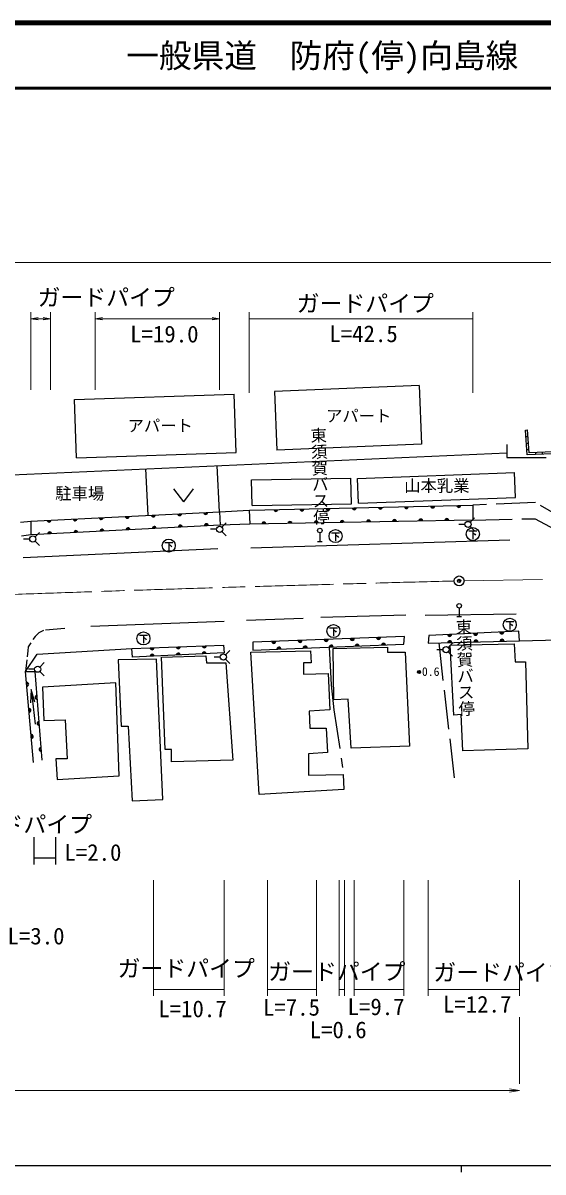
# Model space of a CAD drawing. Units: millimetres, scale not verified. Extents: x 40000 to 680000, y 20000 to 380000.
# Drawn here: x 200934 to 280511, y 204000 to 380000 of the extents above; entities that cross this region are included whole.
import ezdxf
from ezdxf.enums import TextEntityAlignment as Align

# ---------------------------------------------------------------- set-up
doc = ezdxf.new("R2010")
doc.units = ezdxf.units.MM
doc.header["$LTSCALE"] = 1000
doc.header["$PDMODE"] = 32
doc.header["$PDSIZE"] = 500
doc.linetypes.add('CHAIN', pattern=[18.5, 12, -1.5, 3.5, -1.5])
doc.linetypes.add('DASHED', pattern=[7.5, 6, -1.5])
for name, color, linetype, lineweight in [('M-BGD', 7, 'Continuous', 25), ('M-BGD-EXST', 7, 'Continuous', 25), ('M-BMK', 2, 'CHAIN', 13), ('M-BMK-SRVR', 3, 'Continuous', 25), ('M-STR-HTXT', 7, 'Continuous', 13), ('M-STR-STRC', 7, 'Continuous', 25), ('M-TTL', 2, 'Continuous', 140), ('M-TTL-BAND', 7, 'Continuous', 25), ('M-TTL-LINE', 7, 'Continuous', 50)]:
    doc.layers.add(name, color=color, linetype=linetype, lineweight=lineweight)
doc.layers.add('M-OTRS', color=6, linetype='Continuous')
doc.layers.add('M-TTL-TXT', color=7, linetype='Continuous')
doc.styles.add('@ＭＳ ゴシック', font='')
doc.styles.add('ＭＳ ゴシック', font='')
doc.styles.get('@ＭＳ ゴシック').set_extended_font_data('@MS Gothic')
doc.styles.get('ＭＳ ゴシック').set_extended_font_data('MS Gothic')

# ---------------------------------------------------------------- blocks, each defined once
blk = doc.blocks.new('open_arrow')
at = {"color": 0, "linetype": 'Continuous', "lineweight": -2}
blk.add_lwpolyline([(7.5, 1.25), (0, 0), (7.5, -1.25)], dxfattribs=at)

msp = doc.modelspace()

# ---------------------------------------------------------------- linework, layer by layer
at = {"layer": 'M-BGD'}
for p, q in [((261542, 324477), (239415, 323535)), ((261542, 324477), (261924, 315491)), ((208824, 322334), (233249, 323162)), ((209127, 313379), (208824, 322334)), ((233553, 314207), (233249, 323162)), ((239415, 323535), (239798, 314549)), ((277815, 317635), (278114, 317658)), ((278112, 313872), (277815, 317635)), ((278388, 314182), (278114, 317658)), ((261924, 315491), (239798, 314549)), ((277894, 316638), (278193, 316661)), ((277972, 315641), (278271, 315664)), ((305432, 315162), (278388, 314182)), ((199211, 310790), (274992, 314137)), ((209127, 313379), (233553, 314207)), ((278051, 314644), (278350, 314667)), ((305162, 314852), (278112, 313872)), ((279374, 314218), (279385, 313918)), ((280374, 314254), (280384, 313954)), ((220084, 304601), (219734, 311697)), ((230985, 305138), (230638, 312178)), ((235908, 310001), (251109, 310298)), ((235984, 306074), (235908, 310001)), ((251186, 306371), (251109, 310298)), ((252132, 310249), (276138, 311134)), ((252273, 306435), (252132, 310249)), ((276279, 307320), (276138, 311134)), ((235984, 306074), (251186, 306371)), ((252273, 306435), (276279, 307320)), ((202128, 303715), (230985, 305138)), ((230985, 305138), (231104, 303104)), ((235532, 305378), (235651, 303224)), ((235628, 305393), (269794, 306148)), ((269794, 306148), (269794, 303870)), ((202128, 303715), (202128, 301594)), ((231104, 303104), (202128, 301594)), ((269794, 303870), (235651, 303224)), ((230761, 299429), (200943, 298056)), ((275461, 300803), (235798, 299544)), ((243790, 288767), (235138, 288463)), ((259501, 289298), (246522, 288919)), ((276425, 289450), (262461, 289222)), ((204096, 286946), (203337, 286566)), ((207360, 287249), (204400, 287021)), ((231723, 288312), (211306, 287553)), ((202806, 286035), (202427, 285579)), ((203337, 286566), (202806, 286035)), ((259317, 286029), (236102, 285157)), ((236102, 285157), (236102, 283958)), ((259208, 284830), (259317, 286029)), ((263018, 286190), (262926, 284995)), ((262926, 284995), (276901, 285362)), ((276810, 286834), (263018, 286190)), ((276901, 285362), (276810, 286834)), ((201668, 283834), (201592, 282923)), ((201744, 284441), (201668, 283834)), ((202123, 285048), (201744, 284441)), ((203078, 283304), (217573, 284176)), ((217573, 284176), (231633, 284721)), ((217682, 282868), (217573, 284176)), ((231742, 283522), (217682, 282868)), ((231633, 284721), (231742, 283522)), ((235775, 283631), (244930, 283849)), ((237083, 261833), (235775, 283631)), ((236102, 283958), (259208, 284830)), ((244930, 283849), (245039, 281996)), ((248418, 284176), (256702, 284394)), ((248527, 276328), (248418, 284176)), ((256702, 284394), (256702, 283631)), ((256702, 283631), (259426, 283631)), ((259426, 283631), (260080, 269244)), ((266328, 284719), (276074, 284903)), ((266880, 273962), (266328, 284719)), ((276074, 284903), (276258, 282145)), ((201334, 280688), (203078, 283304)), ((201516, 282468), (201334, 280688)), ((221388, 282541), (215503, 282432)), ((215503, 282432), (215939, 272296)), ((222315, 261070), (221388, 282541)), ((222151, 282868), (228909, 283086)), ((222696, 268699), (222151, 282868)), ((228909, 283086), (229018, 281996)), ((229018, 281996), (231960, 281996)), ((231960, 281996), (233050, 267064)), ((245039, 281996), (243841, 281996)), ((243841, 281996), (243841, 280252)), ((276258, 282145), (277821, 282145)), ((277821, 282145), (278189, 268813)), ((202533, 266737), (201334, 280688)), ((201334, 280688), (202751, 280688)), ((202751, 280688), (203840, 267064)), ((243841, 280252), (247655, 280361)), ((247655, 280361), (247873, 274803)), ((215121, 278944), (203895, 278290)), ((203895, 278290), (204113, 273168)), ((215666, 264666), (215121, 278944)), ((202202, 277900), (202776, 272617)), ((250707, 276437), (248527, 276328)), ((251143, 268917), (250707, 276437)), ((247873, 274803), (244712, 274585)), ((244712, 274585), (244821, 271969)), ((204113, 273168), (207383, 273277)), ((207383, 273277), (207710, 267282)), ((267983, 274054), (266880, 273962)), ((268259, 268537), (267983, 274054)), ((215939, 272296), (217029, 272296)), ((217029, 272296), (217628, 260852)), ((244821, 271969), (247328, 271969)), ((247328, 271969), (247546, 268263)), ((223677, 268699), (222696, 268699)), ((223677, 266846), (223677, 268699)), ((247546, 268263), (244603, 268045)), ((244603, 268045), (244603, 264775)), ((260080, 269244), (251143, 268917)), ((278189, 268813), (268259, 268537)), ((207710, 267282), (205966, 267282)), ((205966, 267282), (206184, 264121)), ((233050, 267064), (223677, 266846)), ((206184, 264121), (215666, 264666)), ((244603, 264775), (249944, 264884)), ((249944, 264884), (250053, 262595)), ((250053, 262595), (237083, 261833)), ((217628, 260852), (222315, 261070))]:
    msp.add_line(p, q, dxfattribs=at)
at = {"layer": 'M-BGD', "linetype": 'DASHED'}
for p, q in [((274992, 315445), (274992, 313460)), ((274992, 313460), (282796, 313460)), ((279350, 306544), (269794, 306148)), ((285291, 303078), (279350, 306544)), ((230985, 305138), (235532, 305378)), ((200537, 303539), (202128, 303715)), ((235651, 303224), (231104, 303104)), ((269794, 303870), (279300, 304068)), ((279300, 304068), (284648, 301197)), ((202128, 301594), (200713, 301417)), ((276901, 285362), (307770, 286027)), ((247782, 284399), (248091, 278617)), ((266972, 264400), (264597, 285039)), ((248091, 278617), (248527, 274803)), ((248527, 274803), (249835, 265974))]:
    msp.add_line(p, q, dxfattribs=at)
at = {"layer": 'M-BGD'}
for centre, radius, start, end in [((220894, 304641), 300, 182.82276, 2.82276), ((220894, 304641), 150, 182.82276, 2.82276), ((224889, 304838), 300, 182.82276, 2.82276), ((224889, 304838), 150, 182.82276, 2.82276), ((228884, 305035), 300, 182.82276, 2.82276), ((228884, 305035), 150, 182.82276, 2.82276), ((239627, 305482), 300, 181.26509, 1.26509), ((239627, 305482), 150, 181.26509, 1.26509), ((243626, 305570), 300, 181.26509, 1.26509), ((243626, 305570), 150, 181.26509, 1.26509), ((247625, 305658), 300, 181.26509, 1.26509), ((247625, 305658), 150, 181.26509, 1.26509), ((251624, 305747), 300, 181.26509, 1.26509), ((251624, 305747), 150, 181.26509, 1.26509), ((255623, 305835), 300, 181.26509, 1.26509), ((255623, 305835), 150, 181.26509, 1.26509), ((259622, 305923), 300, 181.26509, 1.26509), ((259622, 305923), 150, 181.26509, 1.26509), ((263621, 306011), 300, 181.26509, 1.26509), ((263621, 306011), 150, 181.26509, 1.26509), ((267620, 306100), 300, 181.26509, 1.26509), ((267620, 306100), 150, 181.26509, 1.26509), ((204913, 303853), 300, 182.82276, 2.82276), ((204913, 303853), 150, 182.82276, 2.82276), ((208908, 304050), 300, 182.82276, 2.82276), ((208908, 304050), 150, 182.82276, 2.82276), ((212903, 304247), 300, 182.82276, 2.82276), ((212903, 304247), 150, 182.82276, 2.82276), ((216898, 304444), 300, 182.82276, 2.82276), ((216898, 304444), 150, 182.82276, 2.82276), ((221011, 302578), 300, 2.98358, 182.98358), ((221011, 302578), 150, 2.98358, 182.98358), ((225006, 302786), 300, 2.98358, 182.98358), ((225006, 302786), 150, 2.98358, 182.98358), ((229000, 302994), 300, 2.98358, 182.98358), ((229000, 302994), 150, 2.98358, 182.98358), ((237800, 303264), 300, 1.08481, 181.08481), ((237800, 303264), 150, 1.08481, 181.08481), ((241799, 303340), 300, 1.08481, 181.08481), ((241799, 303340), 150, 1.08481, 181.08481), ((245798, 303416), 300, 1.08481, 181.08481), ((245798, 303416), 150, 1.08481, 181.08481), ((249798, 303492), 300, 1.08481, 181.08481), ((249798, 303492), 150, 1.08481, 181.08481), ((253797, 303567), 300, 1.08481, 181.08481), ((253797, 303567), 150, 1.08481, 181.08481), ((257796, 303643), 300, 1.08481, 181.08481), ((257796, 303643), 150, 1.08481, 181.08481), ((261795, 303719), 300, 1.08481, 181.08481), ((261795, 303719), 150, 1.08481, 181.08481), ((265795, 303795), 300, 1.08481, 181.08481), ((265795, 303795), 150, 1.08481, 181.08481), ((205033, 301745), 300, 2.98358, 182.98358), ((205033, 301745), 150, 2.98358, 182.98358), ((209027, 301953), 300, 2.98358, 182.98358), ((209027, 301953), 150, 2.98358, 182.98358), ((213022, 302162), 300, 2.98358, 182.98358), ((213022, 302162), 150, 2.98358, 182.98358), ((217016, 302370), 300, 2.98358, 182.98358), ((217016, 302370), 150, 2.98358, 182.98358), ((239332, 285278), 300, 182.15094, 2.15094), ((239332, 285278), 150, 182.15094, 2.15094), ((243329, 285428), 300, 182.15094, 2.15094), ((243329, 285428), 150, 182.15094, 2.15094), ((247326, 285578), 300, 182.15094, 2.15094), ((247326, 285578), 150, 182.15094, 2.15094), ((251323, 285728), 300, 182.15094, 2.15094), ((251323, 285728), 150, 182.15094, 2.15094), ((255320, 285879), 300, 182.15094, 2.15094), ((255320, 285879), 150, 182.15094, 2.15094), ((266203, 286339), 300, 182.67186, 2.67186), ((266252, 285082), 300, 1.50744, 181.50744), ((266203, 286339), 150, 182.67186, 2.67186), ((266252, 285082), 150, 1.50744, 181.50744), ((270199, 286525), 300, 182.67186, 2.67186), ((270251, 285187), 300, 1.50744, 181.50744), ((270199, 286525), 150, 182.67186, 2.67186), ((270251, 285187), 150, 1.50744, 181.50744), ((274194, 286712), 300, 182.67186, 2.67186), ((274250, 285293), 300, 1.50744, 181.50744), ((274194, 286712), 150, 182.67186, 2.67186), ((274250, 285293), 150, 1.50744, 181.50744), ((220687, 284297), 300, 182.21966, 2.21966), ((220687, 284297), 150, 182.21966, 2.21966), ((224684, 284451), 300, 182.21966, 2.21966), ((224689, 283194), 300, 2.663, 182.663), ((224684, 284451), 150, 182.21966, 2.21966), ((228681, 284606), 300, 182.21966, 2.21966), ((228684, 283380), 300, 2.663, 182.663), ((228681, 284606), 150, 182.21966, 2.21966), ((228684, 283380), 150, 2.663, 182.663), ((240099, 284109), 300, 2.16108, 182.16108), ((240099, 284109), 150, 2.16108, 182.16108), ((244096, 284260), 300, 2.16108, 182.16108), ((244096, 284260), 150, 2.16108, 182.16108), ((248094, 284410), 300, 2.16108, 182.16108), ((248094, 284410), 150, 2.16108, 182.16108), ((252091, 284561), 300, 2.16108, 182.16108), ((252091, 284561), 150, 2.16108, 182.16108), ((256088, 284712), 300, 2.16108, 182.16108), ((256088, 284712), 150, 2.16108, 182.16108), ((220693, 283008), 300, 2.663, 182.663), ((220693, 283008), 150, 2.663, 182.663), ((224689, 283194), 150, 2.663, 182.663), ((201505, 278693), 300, 274.91179, 94.91179), ((201505, 278693), 150, 274.91179, 94.91179), ((203070, 276701), 300, 94.57392, 274.57392), ((203070, 276701), 150, 94.57392, 274.57392), ((201848, 274708), 300, 274.91179, 94.91179), ((201848, 274708), 150, 274.91179, 94.91179), ((203389, 272714), 300, 94.57392, 274.57392), ((203389, 272714), 150, 94.57392, 274.57392), ((202190, 270722), 300, 274.91179, 94.91179), ((202190, 270722), 150, 274.91179, 94.91179), ((203708, 268726), 300, 94.57392, 274.57392), ((203708, 268726), 150, 94.57392, 274.57392)]:
    msp.add_arc(centre, radius, start, end, dxfattribs=at)
at = {"layer": 'M-BGD-EXST'}
for p, q in [((223977, 308641), (225477, 306641)), ((226977, 308641), (225477, 306641)), ((231367, 302778), (232034, 303444)), ((268567, 303190), (267624, 303190)), ((269371, 303523), (270038, 304190)), ((269371, 302856), (270038, 302190)), ((202771, 301287), (203438, 301954)), ((230563, 302444), (229620, 302444)), ((231367, 302111), (232034, 301444)), ((246367, 301912), (246367, 300602)), ((248165, 301897), (249374, 301897)), ((248770, 301897), (248770, 300680)), ((248772, 301604), (249063, 301395)), ((249063, 301395), (249196, 301214)), ((269170, 302220), (270379, 302220)), ((269775, 302220), (269775, 301003)), ((269777, 301927), (270068, 301718)), ((270068, 301718), (270201, 301537)), ((201967, 300954), (201024, 300954)), ((202771, 300621), (203438, 299954)), ((222636, 300443), (223845, 300443)), ((223240, 300443), (223240, 299225)), ((223243, 300150), (223533, 299941)), ((223533, 299941), (223667, 299760)), ((246022, 300602), (246712, 300602)), ((267344, 289077), (268034, 289077)), ((267689, 290387), (267689, 289077)), ((247842, 287355), (249051, 287355)), ((248446, 287355), (248446, 286138)), ((248449, 287062), (248740, 286853)), ((274825, 288324), (276034, 288324)), ((275430, 288324), (275430, 287107)), ((275433, 288032), (275723, 287823)), ((275723, 287823), (275856, 287641)), ((218758, 286224), (219967, 286224)), ((219362, 286224), (219362, 285007)), ((219365, 285931), (219656, 285722)), ((219656, 285722), (219789, 285541)), ((248740, 286853), (248873, 286672)), ((231926, 283217), (232593, 283884)), ((265213, 284001), (264271, 284001)), ((266018, 284335), (266685, 285001)), ((266018, 283668), (266685, 283001)), ((203517, 281354), (204183, 282021)), ((231122, 282884), (230179, 282883)), ((231926, 282550), (232593, 281884)), ((202712, 281021), (201769, 281021)), ((203517, 280687), (204183, 280021))]:
    msp.add_line(p, q, dxfattribs=at)
for centre, radius in [((231034, 302444), 471), ((269038, 303190), 471), ((269772, 301722), 1000), ((202438, 300954), 471), ((246367, 302257), 345), ((248767, 301399), 1000), ((223238, 299944), 1000), ((267689, 290732), 345), ((275427, 287826), 1000), ((248444, 286857), 1000), ((219360, 285726), 1000), ((265685, 284001), 471), ((231593, 282884), 471), ((203183, 281021), 471), ((261539, 280588), 150), ((261539, 280588), 75)]:
    msp.add_circle(centre, radius, dxfattribs=at)
msp.add_point((261539, 280588), dxfattribs=at)
at = {"layer": 'M-BMK'}
msp.add_line((268429, 294557), (311108, 295291), dxfattribs=at)
msp.add_arc((439147, -6467920), 6764638, 91.45882, 92.10474, dxfattribs=at)
at = {"layer": 'M-BMK-SRVR'}
msp.add_circle((267679, 294545), 750, dxfattribs=at)
at = {"layer": 'M-OTRS'}
msp.add_point((267679, 294545), dxfattribs=at)
at = {"layer": 'M-STR-HTXT'}
for p, q in [((568614, 343318), (62984, 343318)), ((202128, 323814), (202128, 335704)), ((202128, 334704), (205128, 334704)), ((205128, 323814), (205128, 335704)), ((211985, 323814), (211985, 335704)), ((211985, 334704), (230985, 334704)), ((230985, 323814), (230985, 335704)), ((235532, 323361), (235532, 335704)), ((235532, 334704), (269794, 334704)), ((269794, 323361), (269794, 335704)), ((220929, 248705), (220929, 230968)), ((231742, 248705), (231742, 230968)), ((238367, 248705), (238367, 230968)), ((245826, 248705), (245826, 230968)), ((249307, 248705), (249307, 230968)), ((250159, 248705), (250159, 230968)), ((251628, 248705), (251628, 230968)), ((259208, 248705), (259208, 230968)), ((262926, 248705), (262926, 230968)), ((276901, 248705), (276901, 230968)), ((220929, 231968), (231742, 231968)), ((238367, 231968), (245826, 231968)), ((249307, 231968), (250159, 231968)), ((251628, 231968), (259208, 231968)), ((262926, 231968), (276901, 231968)), ((276901, 227737), (276901, 217486)), ((68263, 216486), (276901, 216486))]:
    msp.add_line(p, q, dxfattribs=at)
at = {"layer": 'M-STR-STRC'}
for p, q in [((202601, 255311), (202601, 251112)), ((205887, 255311), (205887, 251112)), ((202601, 252112), (205887, 252112))]:
    msp.add_line(p, q, dxfattribs=at)
at = {"layer": 'M-TTL'}
msp.add_line((680000, 380000), (40000, 380000), dxfattribs=at)
at = {"layer": 'M-TTL-BAND'}
for p, q in [((40000, 205000), (579000, 205000)), ((268000, 205000), (268000, 204000))]:
    msp.add_line(p, q, dxfattribs=at)
at = {"layer": 'M-TTL-LINE'}
msp.add_line((40000, 370000), (680000, 370000), dxfattribs=at)

# ---------------------------------------------------------------- block references
at = {"layer": 'M-BGD', "xscale": 267, "yscale": 267, "rotation": 276.2}
msp.add_blockref('open_arrow', (202202, 277900), dxfattribs=at)
at = {"layer": 'M-STR-HTXT', "xscale": 150, "yscale": 150}
for p in [(202128, 334704), (211985, 334704)]:
    msp.add_blockref('open_arrow', p, dxfattribs=at)
at = {"layer": 'M-STR-HTXT', "rotation": 180}
for p, xscale, yscale in [((205128, 334704), 150, 150), ((230985, 334704), 150, 150), ((276901, 216486), 200, 200)]:
    msp.add_blockref('open_arrow', p, dxfattribs=dict(at, xscale=xscale, yscale=yscale))

# ---------------------------------------------------------------- texts
at = {"layer": 'M-BGD-EXST', "style": 'ＭＳ ゴシック'}
for s, height, p in [('アパート', 1833, (247305, 318351)), ('アパート', 1833, (216938, 316851)), ('山本乳業', 1833, (259268, 307648)), ('駐車場', 1833, (205869, 306462)), ('0.6', 1320, (261980, 279595))]:
    msp.add_text(s, height=height, dxfattribs=at).set_placement(p, align=Align.BOTTOM_LEFT)
at = {"layer": 'M-BGD-EXST', "style": '@ＭＳ ゴシック'}
for p in [(245147, 303049), (267369, 273704)]:
    msp.add_text('東須賀バス停', height=1833, rotation=271.948, dxfattribs=at).set_placement(p, align=Align.BOTTOM_RIGHT)
at = {"layer": 'M-STR-HTXT', "style": 'ＭＳ ゴシック'}
for p in [(203166, 335912), (242809, 334983), (215408, 233127), (238465, 232636), (263730, 232514)]:
    msp.add_text('ガードパイプ', height=2566, dxfattribs=at).set_placement(p, align=Align.BOTTOM_LEFT)
for s, p in [('L=19.0', (222565, 330299)), ('L=42.5', (253046, 330345)), ('L=3.0', (202927, 238092)), ('L=9.7', (254968, 227260)), ('L=12.7', (270432, 227652)), ('L=10.7', (226868, 226946)), ('L=7.5', (242017, 227181)), ('L=0.6', (249160, 223727))]:
    msp.add_text(s, height=2566, dxfattribs=at).set_placement(p, align=Align.BOTTOM_CENTER)
at = {"layer": 'M-STR-STRC', "style": 'ＭＳ ゴシック'}
msp.add_text('ガードパイプ', height=2566, dxfattribs=at).set_placement((190501, 255193), align=Align.BOTTOM_LEFT)
msp.add_text('L=2.0', height=2566, dxfattribs=at).set_placement((211635, 250898), align=Align.BOTTOM_CENTER)
at = {"layer": 'M-TTL-TXT', "style": 'ＭＳ ゴシック'}
msp.add_text('一般県道\u3000防府(停)向島線', height=3666, dxfattribs=at).set_placement((216734, 375000), align=Align.MIDDLE_LEFT)

doc.saveas('drawing.dxf')
